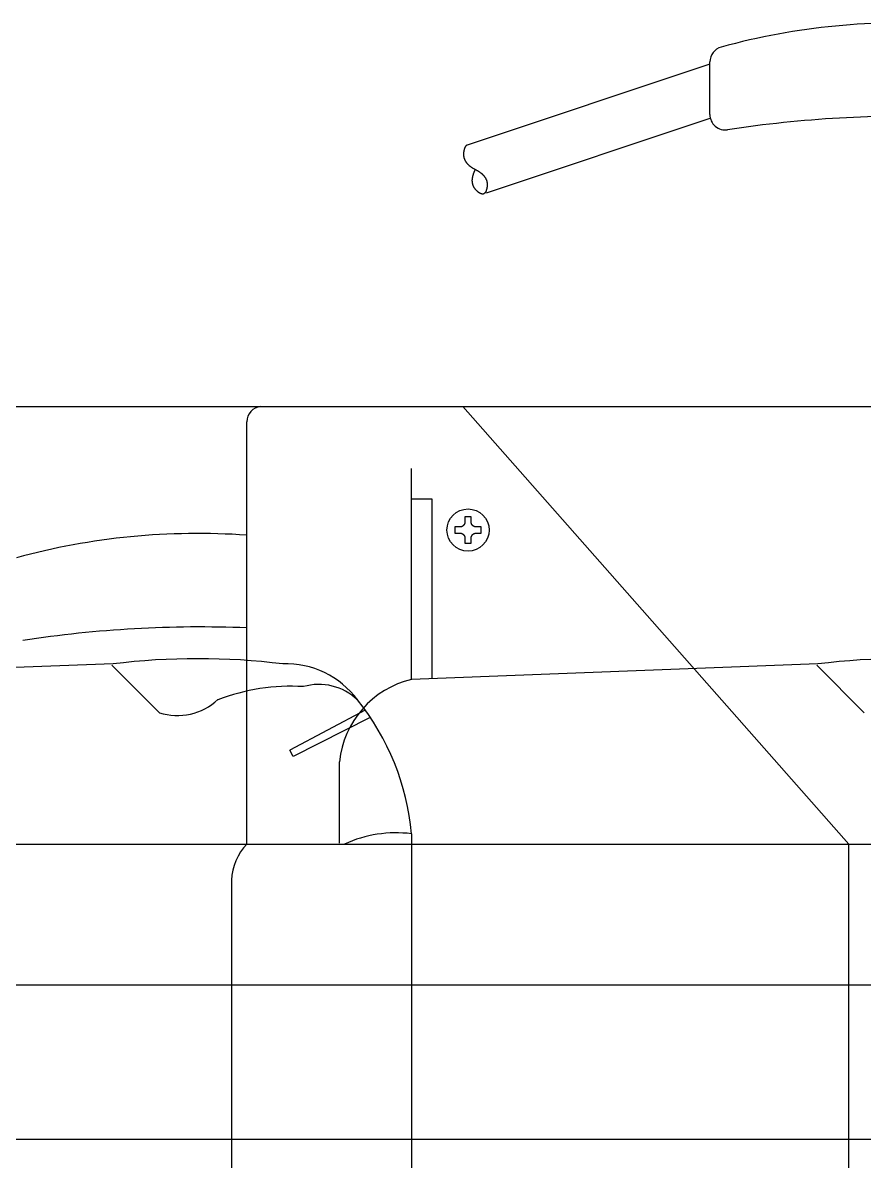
# Model space of a CAD drawing. Header units: millimetres. Extents: x -2880 to 3894, y -2977 to 4857.
# Drawn here: x -2691.3 to -2527.8, y 1349.2 to 1570.3 of the extents above; entities that cross this region are included whole.
import ezdxf

# ---------------------------------------------------------------- set-up
doc = ezdxf.new("R2010")
doc.units = ezdxf.units.MM
doc.header["$MEASUREMENT"] = 0
doc.layers.add('_1-0_', color=7, linetype='Continuous')

msp = doc.modelspace()

# ---------------------------------------------------------------- linework, layer by layer
at = {"layer": '_1-0_', "color": 3, "linetype": 'Continuous'}
for p, q in [((-2557.763, 1562.252), (-2604.925, 1546.531)), ((-2557.763, 1552.501), (-2557.763, 1562.709)), ((-2557.763, 1551.711), (-2601.27, 1537.208)), ((-2605.501, 1545.769), (-2605.509, 1545.741)), ((-2605.493, 1545.796), (-2605.501, 1545.769)), ((-2605.485, 1545.822), (-2605.493, 1545.796)), ((-2605.476, 1545.848), (-2605.485, 1545.822)), ((-2605.468, 1545.874), (-2605.476, 1545.848)), ((-2605.459, 1545.899), (-2605.468, 1545.874)), ((-2605.45, 1545.924), (-2605.459, 1545.899)), ((-2605.441, 1545.948), (-2605.45, 1545.924)), ((-2605.432, 1545.972), (-2605.441, 1545.948)), ((-2605.422, 1545.995), (-2605.432, 1545.972)), ((-2605.413, 1546.018), (-2605.422, 1545.995)), ((-2605.403, 1546.04), (-2605.413, 1546.018)), ((-2605.393, 1546.062), (-2605.403, 1546.04)), ((-2605.383, 1546.084), (-2605.393, 1546.062)), ((-2605.373, 1546.105), (-2605.383, 1546.084)), ((-2605.363, 1546.126), (-2605.373, 1546.105)), ((-2605.353, 1546.146), (-2605.363, 1546.126)), ((-2605.342, 1546.165), (-2605.353, 1546.146)), ((-2605.331, 1546.185), (-2605.342, 1546.165)), ((-2605.321, 1546.204), (-2605.331, 1546.185)), ((-2605.31, 1546.222), (-2605.321, 1546.204)), ((-2605.298, 1546.24), (-2605.31, 1546.222)), ((-2605.287, 1546.257), (-2605.298, 1546.24)), ((-2605.276, 1546.275), (-2605.287, 1546.257)), ((-2605.264, 1546.291), (-2605.276, 1546.275)), ((-2605.252, 1546.307), (-2605.264, 1546.291)), ((-2605.24, 1546.323), (-2605.252, 1546.307)), ((-2605.228, 1546.338), (-2605.24, 1546.323)), ((-2605.216, 1546.353), (-2605.228, 1546.338)), ((-2605.204, 1546.367), (-2605.216, 1546.353)), ((-2605.191, 1546.381), (-2605.204, 1546.367)), ((-2605.179, 1546.395), (-2605.191, 1546.381)), ((-2605.166, 1546.408), (-2605.179, 1546.395)), ((-2605.153, 1546.42), (-2605.166, 1546.408)), ((-2605.14, 1546.432), (-2605.153, 1546.42)), ((-2605.127, 1546.444), (-2605.14, 1546.432)), ((-2605.113, 1546.455), (-2605.127, 1546.444)), ((-2605.1, 1546.466), (-2605.113, 1546.455)), ((-2605.086, 1546.476), (-2605.1, 1546.466)), ((-2605.072, 1546.486), (-2605.086, 1546.476)), ((-2605.058, 1546.496), (-2605.072, 1546.486)), ((-2605.044, 1546.505), (-2605.058, 1546.496)), ((-2605.03, 1546.513), (-2605.044, 1546.505)), ((-2605.015, 1546.521), (-2605.03, 1546.513)), ((-2605.001, 1546.529), (-2605.015, 1546.521)), ((-2604.986, 1546.536), (-2605.001, 1546.529)), ((-2604.971, 1546.543), (-2604.986, 1546.536)), ((-2604.956, 1546.549), (-2604.971, 1546.543)), ((-2604.941, 1546.555), (-2604.956, 1546.549)), ((-2604.925, 1546.56), (-2604.941, 1546.555)), ((-2605.65, 1544.845), (-2605.651, 1544.78)), ((-2605.651, 1544.78), (-2605.65, 1544.715)), ((-2605.648, 1544.91), (-2605.65, 1544.845)), ((-2605.65, 1544.715), (-2605.648, 1544.651)), ((-2605.645, 1544.976), (-2605.648, 1544.91)), ((-2605.648, 1544.651), (-2605.644, 1544.587)), ((-2605.64, 1545.042), (-2605.645, 1544.976)), ((-2605.644, 1544.587), (-2605.639, 1544.524)), ((-2605.633, 1545.109), (-2605.64, 1545.042)), ((-2605.639, 1544.524), (-2605.632, 1544.461)), ((-2605.626, 1545.176), (-2605.633, 1545.109)), ((-2605.632, 1544.461), (-2605.624, 1544.399)), ((-2605.616, 1545.243), (-2605.626, 1545.176)), ((-2605.624, 1544.399), (-2605.614, 1544.337)), ((-2605.605, 1545.311), (-2605.616, 1545.243)), ((-2605.614, 1544.337), (-2605.603, 1544.275)), ((-2605.6, 1545.345), (-2605.605, 1545.311)), ((-2605.603, 1544.275), (-2605.59, 1544.214)), ((-2605.593, 1545.378), (-2605.6, 1545.345)), ((-2605.587, 1545.411), (-2605.593, 1545.378)), ((-2605.59, 1544.214), (-2605.576, 1544.154)), ((-2605.581, 1545.443), (-2605.587, 1545.411)), ((-2605.574, 1545.475), (-2605.581, 1545.443)), ((-2605.576, 1544.154), (-2605.561, 1544.093)), ((-2605.568, 1545.506), (-2605.574, 1545.475)), ((-2605.561, 1545.537), (-2605.568, 1545.506)), ((-2605.554, 1545.568), (-2605.561, 1545.537)), ((-2605.561, 1544.093), (-2605.544, 1544.033)), ((-2605.547, 1545.598), (-2605.554, 1545.568)), ((-2605.54, 1545.627), (-2605.547, 1545.598)), ((-2605.544, 1544.033), (-2605.525, 1543.974)), ((-2605.532, 1545.657), (-2605.54, 1545.627)), ((-2605.525, 1545.685), (-2605.532, 1545.657)), ((-2605.517, 1545.714), (-2605.525, 1545.685)), ((-2605.525, 1543.974), (-2605.505, 1543.915)), ((-2605.509, 1545.741), (-2605.517, 1545.714)), ((-2605.505, 1543.915), (-2605.484, 1543.856)), ((-2605.484, 1543.856), (-2605.461, 1543.798)), ((-2605.461, 1543.798), (-2605.437, 1543.74)), ((-2605.437, 1543.74), (-2605.411, 1543.683)), ((-2605.411, 1543.683), (-2605.384, 1543.626)), ((-2605.384, 1543.626), (-2605.355, 1543.57)), ((-2605.355, 1543.57), (-2605.325, 1543.514)), ((-2605.325, 1543.514), (-2605.293, 1543.458)), ((-2605.293, 1543.458), (-2605.26, 1543.403)), ((-2605.26, 1543.403), (-2605.225, 1543.348)), ((-2605.225, 1543.348), (-2605.189, 1543.294)), ((-2605.189, 1543.294), (-2605.152, 1543.24)), ((-2605.152, 1543.24), (-2605.113, 1543.186)), ((-2605.113, 1543.186), (-2605.072, 1543.133)), ((-2605.072, 1543.133), (-2605.03, 1543.08)), ((-2605.03, 1543.08), (-2604.987, 1543.028)), ((-2604.987, 1543.028), (-2604.942, 1542.976)), ((-2604.942, 1542.976), (-2604.896, 1542.925)), ((-2604.896, 1542.925), (-2604.848, 1542.874)), ((-2604.848, 1542.874), (-2604.799, 1542.823)), ((-2604.799, 1542.823), (-2604.748, 1542.773)), ((-2604.748, 1542.773), (-2604.696, 1542.723)), ((-2604.696, 1542.723), (-2604.642, 1542.674)), ((-2604.642, 1542.674), (-2604.587, 1542.625)), ((-2604.587, 1542.625), (-2604.53, 1542.576)), ((-2604.53, 1542.576), (-2604.472, 1542.528)), ((-2604.472, 1542.528), (-2604.413, 1542.481)), ((-2604.413, 1542.481), (-2604.352, 1542.433)), ((-2604.352, 1542.433), (-2604.289, 1542.387)), ((-2604.289, 1542.387), (-2604.225, 1542.34)), ((-2604.225, 1542.34), (-2604.16, 1542.294)), ((-2604.16, 1542.294), (-2604.093, 1542.249)), ((-2604.093, 1542.249), (-2604.025, 1542.204)), ((-2604.025, 1542.204), (-2603.955, 1542.159)), ((-2603.955, 1542.159), (-2603.884, 1542.115)), ((-2603.884, 1542.115), (-2603.811, 1542.071)), ((-2603.811, 1542.071), (-2603.737, 1542.027)), ((-2603.737, 1542.027), (-2603.662, 1541.984)), ((-2603.662, 1541.984), (-2603.584, 1541.942)), ((-2603.597, 1541.254), (-2603.565, 1541.333)), ((-2603.584, 1541.942), (-2603.506, 1541.9)), ((-2603.565, 1541.333), (-2603.532, 1541.412)), ((-2603.532, 1541.412), (-2603.497, 1541.492)), ((-2603.506, 1541.9), (-2603.426, 1541.858)), ((-2603.497, 1541.492), (-2603.461, 1541.572)), ((-2603.461, 1541.572), (-2603.424, 1541.653)), ((-2603.426, 1541.858), (-2603.344, 1541.817)), ((-2603.424, 1541.653), (-2603.385, 1541.735)), ((-2603.385, 1541.735), (-2603.344, 1541.817)), ((-2603.344, 1541.817), (-2603.263, 1541.775)), ((-2603.263, 1541.775), (-2603.183, 1541.734)), ((-2603.183, 1541.734), (-2603.104, 1541.691)), ((-2603.104, 1541.691), (-2603.027, 1541.649)), ((-2603.027, 1541.649), (-2602.952, 1541.606)), ((-2602.952, 1541.606), (-2602.877, 1541.562)), ((-2602.877, 1541.562), (-2602.805, 1541.519)), ((-2602.805, 1541.519), (-2602.734, 1541.474)), ((-2602.734, 1541.474), (-2602.664, 1541.43)), ((-2602.664, 1541.43), (-2602.595, 1541.384)), ((-2602.595, 1541.384), (-2602.529, 1541.339)), ((-2602.529, 1541.339), (-2602.463, 1541.293)), ((-2603.937, 1539.728), (-2603.935, 1539.795)), ((-2603.937, 1539.661), (-2603.937, 1539.728)), ((-2603.937, 1539.595), (-2603.937, 1539.661)), ((-2603.934, 1539.529), (-2603.937, 1539.595)), ((-2603.935, 1539.795), (-2603.932, 1539.863)), ((-2603.93, 1539.464), (-2603.934, 1539.529)), ((-2603.932, 1539.863), (-2603.927, 1539.931)), ((-2603.925, 1539.399), (-2603.93, 1539.464)), ((-2603.927, 1539.931), (-2603.921, 1540)), ((-2603.919, 1539.335), (-2603.925, 1539.399)), ((-2603.921, 1540), (-2603.913, 1540.069)), ((-2603.911, 1539.272), (-2603.919, 1539.335)), ((-2603.913, 1540.069), (-2603.904, 1540.139)), ((-2603.901, 1539.209), (-2603.911, 1539.272)), ((-2603.904, 1540.139), (-2603.894, 1540.21)), ((-2603.89, 1539.146), (-2603.901, 1539.209)), ((-2603.894, 1540.21), (-2603.882, 1540.281)), ((-2603.878, 1539.085), (-2603.89, 1539.146)), ((-2603.882, 1540.281), (-2603.868, 1540.352)), ((-2603.868, 1540.352), (-2603.854, 1540.425)), ((-2603.854, 1540.425), (-2603.837, 1540.497)), ((-2603.837, 1540.497), (-2603.82, 1540.571)), ((-2603.82, 1540.571), (-2603.801, 1540.644)), ((-2603.801, 1540.644), (-2603.78, 1540.719)), ((-2603.78, 1540.719), (-2603.758, 1540.794)), ((-2603.758, 1540.794), (-2603.735, 1540.869)), ((-2603.735, 1540.869), (-2603.71, 1540.945)), ((-2603.71, 1540.945), (-2603.684, 1541.022)), ((-2603.684, 1541.022), (-2603.657, 1541.099)), ((-2603.657, 1541.099), (-2603.628, 1541.176)), ((-2603.628, 1541.176), (-2603.597, 1541.254)), ((-2602.463, 1541.293), (-2602.399, 1541.247)), ((-2602.399, 1541.247), (-2602.337, 1541.2)), ((-2602.337, 1541.2), (-2602.276, 1541.153)), ((-2602.276, 1541.153), (-2602.217, 1541.105)), ((-2602.217, 1541.105), (-2602.159, 1541.057)), ((-2602.159, 1541.057), (-2602.102, 1541.009)), ((-2602.102, 1541.009), (-2602.047, 1540.96)), ((-2602.047, 1540.96), (-2601.993, 1540.91)), ((-2601.993, 1540.91), (-2601.941, 1540.861)), ((-2601.941, 1540.861), (-2601.89, 1540.811)), ((-2601.89, 1540.811), (-2601.841, 1540.76)), ((-2601.841, 1540.76), (-2601.793, 1540.709)), ((-2601.793, 1540.709), (-2601.747, 1540.658)), ((-2601.747, 1540.658), (-2601.702, 1540.606)), ((-2601.702, 1540.606), (-2601.659, 1540.554)), ((-2601.659, 1540.554), (-2601.617, 1540.501)), ((-2601.617, 1540.501), (-2601.576, 1540.448)), ((-2601.576, 1540.448), (-2601.537, 1540.394)), ((-2601.537, 1540.394), (-2601.5, 1540.34)), ((-2601.5, 1540.34), (-2601.464, 1540.286)), ((-2601.464, 1540.286), (-2601.429, 1540.231)), ((-2601.429, 1540.231), (-2601.396, 1540.176)), ((-2601.396, 1540.176), (-2601.365, 1540.12)), ((-2601.365, 1540.12), (-2601.334, 1540.064)), ((-2601.334, 1540.064), (-2601.306, 1540.008)), ((-2601.306, 1540.008), (-2601.278, 1539.951)), ((-2601.278, 1539.951), (-2601.253, 1539.894)), ((-2601.253, 1539.894), (-2601.228, 1539.836)), ((-2601.228, 1539.836), (-2601.205, 1539.778)), ((-2601.205, 1539.778), (-2601.184, 1539.72)), ((-2601.184, 1539.72), (-2601.164, 1539.661)), ((-2601.164, 1539.661), (-2601.146, 1539.601)), ((-2601.146, 1539.601), (-2601.129, 1539.541)), ((-2601.129, 1539.541), (-2601.113, 1539.481)), ((-2601.113, 1539.481), (-2601.099, 1539.421)), ((-2601.099, 1539.421), (-2601.087, 1539.359)), ((-2601.087, 1539.359), (-2601.075, 1539.298)), ((-2601.075, 1539.298), (-2601.066, 1539.236)), ((-2601.066, 1539.236), (-2601.058, 1539.174)), ((-2601.058, 1539.174), (-2601.051, 1539.111)), ((-2603.864, 1539.023), (-2603.878, 1539.085)), ((-2603.849, 1538.963), (-2603.864, 1539.023)), ((-2603.832, 1538.902), (-2603.849, 1538.963)), ((-2603.814, 1538.843), (-2603.832, 1538.902)), ((-2603.795, 1538.784), (-2603.814, 1538.843)), ((-2603.774, 1538.725), (-2603.795, 1538.784)), ((-2603.752, 1538.667), (-2603.774, 1538.725)), ((-2603.728, 1538.61), (-2603.752, 1538.667)), ((-2603.703, 1538.553), (-2603.728, 1538.61)), ((-2603.676, 1538.496), (-2603.703, 1538.553)), ((-2603.648, 1538.44), (-2603.676, 1538.496)), ((-2603.619, 1538.385), (-2603.648, 1538.44)), ((-2603.588, 1538.33), (-2603.619, 1538.385)), ((-2603.556, 1538.276), (-2603.588, 1538.33)), ((-2603.522, 1538.222), (-2603.556, 1538.276)), ((-2603.487, 1538.169), (-2603.522, 1538.222)), ((-2603.451, 1538.117), (-2603.487, 1538.169)), ((-2603.413, 1538.065), (-2603.451, 1538.117)), ((-2603.373, 1538.013), (-2603.413, 1538.065)), ((-2603.332, 1537.962), (-2603.373, 1538.013)), ((-2603.29, 1537.912), (-2603.332, 1537.962)), ((-2603.247, 1537.862), (-2603.29, 1537.912)), ((-2603.201, 1537.812), (-2603.247, 1537.862)), ((-2603.155, 1537.764), (-2603.201, 1537.812)), ((-2603.107, 1537.715), (-2603.155, 1537.764)), ((-2603.058, 1537.668), (-2603.107, 1537.715)), ((-2603.008, 1537.621), (-2603.058, 1537.668)), ((-2602.959, 1537.576), (-2603.008, 1537.621)), ((-2602.91, 1537.533), (-2602.959, 1537.576)), ((-2602.862, 1537.492), (-2602.91, 1537.533)), ((-2602.815, 1537.453), (-2602.862, 1537.492)), ((-2602.768, 1537.415), (-2602.815, 1537.453)), ((-2602.722, 1537.38), (-2602.768, 1537.415)), ((-2602.676, 1537.346), (-2602.722, 1537.38)), ((-2602.631, 1537.314), (-2602.676, 1537.346)), ((-2602.587, 1537.283), (-2602.631, 1537.314)), ((-2602.543, 1537.255), (-2602.587, 1537.283)), ((-2602.5, 1537.228), (-2602.543, 1537.255)), ((-2602.458, 1537.203), (-2602.5, 1537.228)), ((-2602.416, 1537.18), (-2602.458, 1537.203)), ((-2602.374, 1537.159), (-2602.416, 1537.18)), ((-2602.334, 1537.14), (-2602.374, 1537.159)), ((-2602.293, 1537.122), (-2602.334, 1537.14)), ((-2602.254, 1537.106), (-2602.293, 1537.122)), ((-2602.215, 1537.092), (-2602.254, 1537.106)), ((-2602.177, 1537.08), (-2602.215, 1537.092)), ((-2602.139, 1537.069), (-2602.177, 1537.08)), ((-2602.102, 1537.061), (-2602.139, 1537.069)), ((-2602.065, 1537.054), (-2602.102, 1537.061)), ((-2602.029, 1537.049), (-2602.065, 1537.054)), ((-2601.994, 1537.045), (-2602.029, 1537.049)), ((-2601.959, 1537.044), (-2601.994, 1537.045)), ((-2601.925, 1537.044), (-2601.959, 1537.044)), ((-2601.891, 1537.046), (-2601.925, 1537.044)), ((-2601.858, 1537.05), (-2601.891, 1537.046)), ((-2601.826, 1537.056), (-2601.858, 1537.05)), ((-2601.794, 1537.064), (-2601.826, 1537.056)), ((-2601.763, 1537.073), (-2601.794, 1537.064)), ((-2601.733, 1537.084), (-2601.763, 1537.073)), ((-2601.703, 1537.097), (-2601.733, 1537.084)), ((-2601.673, 1537.112), (-2601.703, 1537.097)), ((-2601.645, 1537.129), (-2601.673, 1537.112)), ((-2601.617, 1537.147), (-2601.645, 1537.129)), ((-2601.589, 1537.167), (-2601.617, 1537.147)), ((-2601.562, 1537.189), (-2601.589, 1537.167)), ((-2601.536, 1537.213), (-2601.562, 1537.189)), ((-2601.51, 1537.239), (-2601.536, 1537.213)), ((-2601.485, 1537.266), (-2601.51, 1537.239)), ((-2601.46, 1537.295), (-2601.485, 1537.266)), ((-2601.437, 1537.326), (-2601.46, 1537.295)), ((-2601.413, 1537.359), (-2601.437, 1537.326)), ((-2601.391, 1537.394), (-2601.413, 1537.359)), ((-2601.368, 1537.43), (-2601.391, 1537.394)), ((-2601.347, 1537.468), (-2601.368, 1537.43)), ((-2601.326, 1537.508), (-2601.347, 1537.468)), ((-2601.306, 1537.55), (-2601.326, 1537.508)), ((-2601.286, 1537.594), (-2601.306, 1537.55)), ((-2601.267, 1537.639), (-2601.286, 1537.594)), ((-2601.248, 1537.687), (-2601.267, 1537.639)), ((-2601.23, 1537.736), (-2601.248, 1537.687)), ((-2601.213, 1537.787), (-2601.23, 1537.736)), ((-2601.196, 1537.839), (-2601.213, 1537.787)), ((-2601.18, 1537.894), (-2601.196, 1537.839)), ((-2601.165, 1537.95), (-2601.18, 1537.894)), ((-2601.15, 1538.008), (-2601.165, 1537.95)), ((-2601.136, 1538.068), (-2601.15, 1538.008)), ((-2601.122, 1538.13), (-2601.136, 1538.068)), ((-2601.109, 1538.193), (-2601.122, 1538.13)), ((-2601.096, 1538.258), (-2601.109, 1538.193)), ((-2601.084, 1538.325), (-2601.096, 1538.258)), ((-2601.074, 1538.393), (-2601.084, 1538.325)), ((-2601.064, 1538.461), (-2601.074, 1538.393)), ((-2601.056, 1538.527), (-2601.064, 1538.461)), ((-2601.05, 1538.594), (-2601.056, 1538.527)), ((-2601.051, 1539.111), (-2601.046, 1539.048)), ((-2601.045, 1538.66), (-2601.05, 1538.594)), ((-2601.046, 1539.048), (-2601.042, 1538.984)), ((-2601.041, 1538.726), (-2601.045, 1538.66)), ((-2601.042, 1538.984), (-2601.039, 1538.92)), ((-2601.039, 1538.791), (-2601.041, 1538.726)), ((-2601.039, 1538.92), (-2601.039, 1538.856)), ((-2601.039, 1538.856), (-2601.039, 1538.791)), ((-2782.057, 1495.781), (-2605.763, 1495.781)), ((-2645.057, 1495.781), (-2468.763, 1495.781)), ((-2530.763, 1410.781), (-2605.763, 1495.781)), ((-2647.763, 1410.781), (-2647.763, 1492.796)), ((-2615.763, 1442.781), (-2615.763, 1483.716)), ((-2611.763, 1477.781), (-2615.763, 1477.781)), ((-2611.763, 1443.021), (-2611.763, 1477.781)), ((-2605.556, 1472.778), (-2605.571, 1472.759)), ((-2605.542, 1472.797), (-2605.556, 1472.778)), ((-2605.529, 1472.817), (-2605.542, 1472.797)), ((-2605.516, 1472.838), (-2605.529, 1472.817)), ((-2605.503, 1472.858), (-2605.516, 1472.838)), ((-2605.491, 1472.879), (-2605.503, 1472.858)), ((-2605.479, 1472.9), (-2605.491, 1472.879)), ((-2605.468, 1472.921), (-2605.479, 1472.9)), ((-2605.457, 1472.943), (-2605.468, 1472.921)), ((-2605.447, 1472.965), (-2605.457, 1472.943)), ((-2605.438, 1472.987), (-2605.447, 1472.965)), ((-2605.429, 1473.009), (-2605.438, 1472.987)), ((-2605.421, 1473.032), (-2605.429, 1473.009)), ((-2605.413, 1473.055), (-2605.421, 1473.032)), ((-2605.405, 1473.078), (-2605.413, 1473.055)), ((-2605.399, 1473.101), (-2605.405, 1473.078)), ((-2605.393, 1473.124), (-2605.399, 1473.101)), ((-2605.387, 1473.148), (-2605.393, 1473.124)), ((-2605.382, 1473.171), (-2605.387, 1473.148)), ((-2605.378, 1473.195), (-2605.382, 1473.171)), ((-2605.374, 1473.219), (-2605.378, 1473.195)), ((-2605.371, 1473.242), (-2605.374, 1473.219)), ((-2605.368, 1473.266), (-2605.371, 1473.242)), ((-2605.366, 1473.29), (-2605.368, 1473.266)), ((-2605.364, 1473.314), (-2605.366, 1473.29)), ((-2605.363, 1473.363), (-2605.364, 1473.338)), ((-2605.364, 1473.338), (-2605.364, 1473.314)), ((-2604.163, 1474.344), (-2605.363, 1474.344)), ((-2605.363, 1474.344), (-2605.363, 1473.363)), ((-2604.163, 1473.363), (-2604.163, 1474.344)), ((-2604.163, 1473.338), (-2604.163, 1473.363)), ((-2604.162, 1473.314), (-2604.163, 1473.338)), ((-2604.161, 1473.29), (-2604.162, 1473.314)), ((-2604.158, 1473.266), (-2604.161, 1473.29)), ((-2604.156, 1473.242), (-2604.158, 1473.266)), ((-2604.153, 1473.219), (-2604.156, 1473.242)), ((-2604.149, 1473.195), (-2604.153, 1473.219)), ((-2604.144, 1473.171), (-2604.149, 1473.195)), ((-2604.139, 1473.148), (-2604.144, 1473.171)), ((-2604.134, 1473.124), (-2604.139, 1473.148)), ((-2604.128, 1473.101), (-2604.134, 1473.124)), ((-2604.121, 1473.078), (-2604.128, 1473.101)), ((-2604.114, 1473.055), (-2604.121, 1473.078)), ((-2604.106, 1473.032), (-2604.114, 1473.055)), ((-2604.097, 1473.009), (-2604.106, 1473.032)), ((-2604.089, 1472.987), (-2604.097, 1473.009)), ((-2604.079, 1472.965), (-2604.089, 1472.987)), ((-2604.069, 1472.943), (-2604.079, 1472.965)), ((-2604.058, 1472.921), (-2604.069, 1472.943)), ((-2604.047, 1472.9), (-2604.058, 1472.921)), ((-2604.036, 1472.879), (-2604.047, 1472.9)), ((-2604.024, 1472.858), (-2604.036, 1472.879)), ((-2604.011, 1472.838), (-2604.024, 1472.858)), ((-2603.998, 1472.817), (-2604.011, 1472.838)), ((-2603.984, 1472.797), (-2603.998, 1472.817)), ((-2603.97, 1472.778), (-2603.984, 1472.797)), ((-2603.956, 1472.759), (-2603.97, 1472.778)), ((-2606.344, 1472.381), (-2607.326, 1472.381)), ((-2607.326, 1472.381), (-2607.326, 1471.181)), ((-2607.326, 1471.181), (-2606.344, 1471.181)), ((-2606.321, 1472.382), (-2606.344, 1472.381)), ((-2606.344, 1471.181), (-2606.321, 1471.181)), ((-2606.297, 1472.382), (-2606.321, 1472.382)), ((-2606.321, 1471.181), (-2606.297, 1471.18)), ((-2606.273, 1472.384), (-2606.297, 1472.382)), ((-2606.297, 1471.18), (-2606.273, 1471.179)), ((-2606.249, 1472.386), (-2606.273, 1472.384)), ((-2606.273, 1471.179), (-2606.249, 1471.177)), ((-2606.225, 1472.389), (-2606.249, 1472.386)), ((-2606.249, 1471.177), (-2606.225, 1471.174)), ((-2606.201, 1472.392), (-2606.225, 1472.389)), ((-2606.225, 1471.174), (-2606.201, 1471.171)), ((-2606.177, 1472.396), (-2606.201, 1472.392)), ((-2606.201, 1471.171), (-2606.177, 1471.167)), ((-2606.153, 1472.4), (-2606.177, 1472.396)), ((-2606.177, 1471.167), (-2606.153, 1471.162)), ((-2606.13, 1472.405), (-2606.153, 1472.4)), ((-2606.153, 1471.162), (-2606.13, 1471.158)), ((-2606.106, 1472.411), (-2606.13, 1472.405)), ((-2606.13, 1471.158), (-2606.106, 1471.152)), ((-2606.083, 1472.417), (-2606.106, 1472.411)), ((-2606.106, 1471.152), (-2606.083, 1471.146)), ((-2606.06, 1472.424), (-2606.083, 1472.417)), ((-2606.083, 1471.146), (-2606.06, 1471.139)), ((-2606.037, 1472.431), (-2606.06, 1472.424)), ((-2606.06, 1471.139), (-2606.037, 1471.132)), ((-2606.014, 1472.439), (-2606.037, 1472.431)), ((-2606.037, 1471.132), (-2606.014, 1471.124)), ((-2605.992, 1472.447), (-2606.014, 1472.439)), ((-2606.014, 1471.124), (-2605.992, 1471.116)), ((-2605.969, 1472.456), (-2605.992, 1472.447)), ((-2605.992, 1471.116), (-2605.969, 1471.107)), ((-2605.947, 1472.465), (-2605.969, 1472.456)), ((-2605.969, 1471.107), (-2605.947, 1471.097)), ((-2605.925, 1472.475), (-2605.947, 1472.465)), ((-2605.947, 1471.097), (-2605.925, 1471.087)), ((-2605.903, 1472.486), (-2605.925, 1472.475)), ((-2605.925, 1471.087), (-2605.903, 1471.077)), ((-2605.882, 1472.497), (-2605.903, 1472.486)), ((-2605.903, 1471.077), (-2605.882, 1471.066)), ((-2605.861, 1472.509), (-2605.882, 1472.497)), ((-2605.882, 1471.066), (-2605.861, 1471.054)), ((-2605.84, 1472.521), (-2605.861, 1472.509)), ((-2605.861, 1471.054), (-2605.84, 1471.042)), ((-2605.82, 1472.533), (-2605.84, 1472.521)), ((-2605.84, 1471.042), (-2605.82, 1471.029)), ((-2605.799, 1472.547), (-2605.82, 1472.533)), ((-2605.82, 1471.029), (-2605.799, 1471.016)), ((-2605.78, 1472.56), (-2605.799, 1472.547)), ((-2605.799, 1471.016), (-2605.78, 1471.002)), ((-2605.76, 1472.574), (-2605.78, 1472.56)), ((-2605.78, 1471.002), (-2605.76, 1470.988)), ((-2605.741, 1472.589), (-2605.76, 1472.574)), ((-2605.76, 1470.988), (-2605.741, 1470.974)), ((-2605.722, 1472.604), (-2605.741, 1472.589)), ((-2605.741, 1470.974), (-2605.722, 1470.959)), ((-2605.704, 1472.619), (-2605.722, 1472.604)), ((-2605.722, 1470.959), (-2605.704, 1470.943)), ((-2605.686, 1472.635), (-2605.704, 1472.619)), ((-2605.704, 1470.943), (-2605.686, 1470.927)), ((-2605.668, 1472.652), (-2605.686, 1472.635)), ((-2605.686, 1470.927), (-2605.668, 1470.911)), ((-2605.651, 1472.669), (-2605.668, 1472.652)), ((-2605.668, 1470.911), (-2605.651, 1470.894)), ((-2605.634, 1472.686), (-2605.651, 1472.669)), ((-2605.651, 1470.894), (-2605.634, 1470.877)), ((-2605.618, 1472.704), (-2605.634, 1472.686)), ((-2605.634, 1470.877), (-2605.618, 1470.859)), ((-2605.602, 1472.722), (-2605.618, 1472.704)), ((-2605.618, 1470.859), (-2605.602, 1470.841)), ((-2605.586, 1472.74), (-2605.602, 1472.722)), ((-2605.602, 1470.841), (-2605.586, 1470.823)), ((-2605.571, 1472.759), (-2605.586, 1472.74)), ((-2605.586, 1470.823), (-2605.571, 1470.804)), ((-2605.571, 1470.804), (-2605.556, 1470.785)), ((-2605.556, 1470.785), (-2605.542, 1470.765)), ((-2605.542, 1470.765), (-2605.529, 1470.745)), ((-2605.529, 1470.745), (-2605.516, 1470.725)), ((-2605.516, 1470.725), (-2605.503, 1470.705)), ((-2605.503, 1470.705), (-2605.491, 1470.684)), ((-2605.491, 1470.684), (-2605.479, 1470.663)), ((-2605.479, 1470.663), (-2605.468, 1470.641)), ((-2605.468, 1470.641), (-2605.457, 1470.62)), ((-2605.457, 1470.62), (-2605.447, 1470.598)), ((-2605.447, 1470.598), (-2605.438, 1470.576)), ((-2605.438, 1470.576), (-2605.429, 1470.553)), ((-2604.097, 1470.553), (-2604.089, 1470.576)), ((-2604.089, 1470.576), (-2604.079, 1470.598)), ((-2604.079, 1470.598), (-2604.069, 1470.62)), ((-2604.069, 1470.62), (-2604.058, 1470.641)), ((-2604.058, 1470.641), (-2604.047, 1470.663)), ((-2604.047, 1470.663), (-2604.036, 1470.684)), ((-2604.036, 1470.684), (-2604.024, 1470.705)), ((-2604.024, 1470.705), (-2604.011, 1470.725)), ((-2604.011, 1470.725), (-2603.998, 1470.745)), ((-2603.998, 1470.745), (-2603.984, 1470.765)), ((-2603.984, 1470.765), (-2603.97, 1470.785)), ((-2603.97, 1470.785), (-2603.956, 1470.804)), ((-2603.94, 1472.74), (-2603.956, 1472.759)), ((-2603.956, 1470.804), (-2603.94, 1470.823)), ((-2603.925, 1472.722), (-2603.94, 1472.74)), ((-2603.94, 1470.823), (-2603.925, 1470.841)), ((-2603.909, 1472.704), (-2603.925, 1472.722)), ((-2603.925, 1470.841), (-2603.909, 1470.859)), ((-2603.893, 1472.686), (-2603.909, 1472.704)), ((-2603.909, 1470.859), (-2603.893, 1470.877)), ((-2603.876, 1472.669), (-2603.893, 1472.686)), ((-2603.893, 1470.877), (-2603.876, 1470.894)), ((-2603.859, 1472.652), (-2603.876, 1472.669)), ((-2603.876, 1470.894), (-2603.859, 1470.911)), ((-2603.841, 1472.635), (-2603.859, 1472.652)), ((-2603.859, 1470.911), (-2603.841, 1470.927)), ((-2603.823, 1472.619), (-2603.841, 1472.635)), ((-2603.841, 1470.927), (-2603.823, 1470.943)), ((-2603.804, 1472.604), (-2603.823, 1472.619)), ((-2603.823, 1470.943), (-2603.804, 1470.959)), ((-2603.786, 1472.589), (-2603.804, 1472.604)), ((-2603.804, 1470.959), (-2603.786, 1470.974)), ((-2603.766, 1472.574), (-2603.786, 1472.589)), ((-2603.786, 1470.974), (-2603.766, 1470.988)), ((-2603.747, 1472.56), (-2603.766, 1472.574)), ((-2603.766, 1470.988), (-2603.747, 1471.002)), ((-2603.727, 1472.547), (-2603.747, 1472.56)), ((-2603.747, 1471.002), (-2603.727, 1471.016)), ((-2603.707, 1472.533), (-2603.727, 1472.547)), ((-2603.727, 1471.016), (-2603.707, 1471.029)), ((-2603.686, 1472.521), (-2603.707, 1472.533)), ((-2603.707, 1471.029), (-2603.686, 1471.042)), ((-2603.666, 1472.509), (-2603.686, 1472.521)), ((-2603.686, 1471.042), (-2603.666, 1471.054)), ((-2603.644, 1472.497), (-2603.666, 1472.509)), ((-2603.666, 1471.054), (-2603.644, 1471.066)), ((-2603.623, 1472.486), (-2603.644, 1472.497)), ((-2603.644, 1471.066), (-2603.623, 1471.077)), ((-2603.601, 1472.475), (-2603.623, 1472.486)), ((-2603.623, 1471.077), (-2603.601, 1471.087)), ((-2603.579, 1472.465), (-2603.601, 1472.475)), ((-2603.601, 1471.087), (-2603.579, 1471.097)), ((-2603.557, 1472.456), (-2603.579, 1472.465)), ((-2603.579, 1471.097), (-2603.557, 1471.107)), ((-2603.535, 1472.447), (-2603.557, 1472.456)), ((-2603.557, 1471.107), (-2603.535, 1471.116)), ((-2603.512, 1472.439), (-2603.535, 1472.447)), ((-2603.535, 1471.116), (-2603.512, 1471.124)), ((-2603.49, 1472.431), (-2603.512, 1472.439)), ((-2603.512, 1471.124), (-2603.49, 1471.132)), ((-2603.467, 1472.424), (-2603.49, 1472.431)), ((-2603.49, 1471.132), (-2603.467, 1471.139)), ((-2603.444, 1472.417), (-2603.467, 1472.424)), ((-2603.467, 1471.139), (-2603.444, 1471.146)), ((-2603.42, 1472.411), (-2603.444, 1472.417)), ((-2603.444, 1471.146), (-2603.42, 1471.152)), ((-2603.397, 1472.405), (-2603.42, 1472.411)), ((-2603.42, 1471.152), (-2603.397, 1471.158)), ((-2603.373, 1472.4), (-2603.397, 1472.405)), ((-2603.397, 1471.158), (-2603.373, 1471.162)), ((-2603.35, 1472.396), (-2603.373, 1472.4)), ((-2603.373, 1471.162), (-2603.35, 1471.167)), ((-2603.326, 1472.392), (-2603.35, 1472.396)), ((-2603.35, 1471.167), (-2603.326, 1471.171)), ((-2603.302, 1472.389), (-2603.326, 1472.392)), ((-2603.326, 1471.171), (-2603.302, 1471.174)), ((-2603.278, 1472.386), (-2603.302, 1472.389)), ((-2603.302, 1471.174), (-2603.278, 1471.177)), ((-2603.254, 1472.384), (-2603.278, 1472.386)), ((-2603.278, 1471.177), (-2603.254, 1471.179)), ((-2603.23, 1472.382), (-2603.254, 1472.384)), ((-2603.254, 1471.179), (-2603.23, 1471.18)), ((-2603.206, 1472.382), (-2603.23, 1472.382)), ((-2603.23, 1471.18), (-2603.206, 1471.181)), ((-2603.182, 1472.381), (-2603.206, 1472.382)), ((-2603.206, 1471.181), (-2603.182, 1471.181)), ((-2602.201, 1472.381), (-2603.182, 1472.381)), ((-2603.182, 1471.181), (-2602.201, 1471.181)), ((-2602.201, 1471.181), (-2602.201, 1472.381)), ((-2605.429, 1470.553), (-2605.421, 1470.531)), ((-2605.421, 1470.531), (-2605.413, 1470.508)), ((-2605.413, 1470.508), (-2605.405, 1470.485)), ((-2605.405, 1470.485), (-2605.399, 1470.462)), ((-2605.399, 1470.462), (-2605.393, 1470.439)), ((-2605.393, 1470.439), (-2605.387, 1470.415)), ((-2605.387, 1470.415), (-2605.382, 1470.392)), ((-2605.382, 1470.392), (-2605.378, 1470.368)), ((-2605.378, 1470.368), (-2605.374, 1470.344)), ((-2605.374, 1470.344), (-2605.371, 1470.32)), ((-2605.371, 1470.32), (-2605.368, 1470.296)), ((-2605.368, 1470.296), (-2605.366, 1470.272)), ((-2605.366, 1470.272), (-2605.364, 1470.248)), ((-2605.364, 1470.248), (-2605.364, 1470.224)), ((-2605.364, 1470.224), (-2605.363, 1470.2)), ((-2605.363, 1470.2), (-2605.363, 1469.219)), ((-2605.363, 1469.219), (-2604.163, 1469.219)), ((-2604.163, 1470.224), (-2604.162, 1470.248)), ((-2604.163, 1470.2), (-2604.163, 1470.224)), ((-2604.163, 1469.219), (-2604.163, 1470.2)), ((-2604.162, 1470.248), (-2604.161, 1470.272)), ((-2604.161, 1470.272), (-2604.158, 1470.296)), ((-2604.158, 1470.296), (-2604.156, 1470.32)), ((-2604.156, 1470.32), (-2604.153, 1470.344)), ((-2604.153, 1470.344), (-2604.149, 1470.368)), ((-2604.149, 1470.368), (-2604.144, 1470.392)), ((-2604.144, 1470.392), (-2604.139, 1470.415)), ((-2604.139, 1470.415), (-2604.134, 1470.439)), ((-2604.134, 1470.439), (-2604.128, 1470.462)), ((-2604.128, 1470.462), (-2604.121, 1470.485)), ((-2604.121, 1470.485), (-2604.114, 1470.508)), ((-2604.114, 1470.508), (-2604.106, 1470.531)), ((-2604.106, 1470.531), (-2604.097, 1470.553)), ((-2673.763, 1445.781), (-2752.763, 1442.781)), ((-2664.763, 1436.304), (-2674.002, 1445.543)), ((-2536.763, 1445.781), (-2615.763, 1442.781)), ((-2527.763, 1436.304), (-2537.002, 1445.543)), ((-2624.734, 1436.781), (-2639.394, 1429.024)), ((-2623.763, 1435.394), (-2638.763, 1427.781)), ((-2638.763, 1427.781), (-2639.394, 1429.024)), ((-2629.763, 1410.993), (-2629.763, 1426.781)), ((-2615.763, 1412.781), (-2615.763, 1256.781)), ((-2784.763, 1410.781), (-2530.763, 1410.781)), ((-2647.763, 1410.781), (-2393.763, 1410.781)), ((-2530.763, 1326.781), (-2530.763, 1410.781)), ((-2650.763, 1403.781), (-2650.763, 1334.781)), ((-2615.763, 1383.407), (-2787.763, 1383.407)), ((-2478.763, 1383.407), (-2650.763, 1383.407)), ((-2615.763, 1353.407), (-2787.763, 1353.407)), ((-2478.763, 1353.407), (-2650.763, 1353.407))]:
    msp.add_line(p, q, dxfattribs=at)
msp.add_circle((-2604.763, 1471.781), 4.1, dxfattribs=at)
for centre, radius, start, end in [((-2520.263, 1435.881), 134.436, 85.9478, 105.21758), ((-2554.763, 1562.709), 3, 105.21751, 180), ((-2554.763, 1552.501), 3, 180, 278.68298), ((-2519.763, 1323.314), 228.844, 87.74609, 98.68279), ((-2644.763, 1492.796), 3, 95.61751, 180.0002), ((-2657.263, 1336.681), 134.436, 85.9478, 105.21758), ((-2656.763, 1224.115), 228.844, 87.74609, 98.68279), ((-2657.263, 1312.498), 134.3, 82.94288, 97.05715), ((-2520.263, 1312.498), 134.3, 82.94288, 97.05715), ((-2640.099, 1428.65), 17.144, 36.22397, 92.22021), ((-2611.408, 1424.845), 18.457, 103.64867, 173.97949), ((-2639.097, 1401.034), 40.409, 86.68937, 110.69883), ((-2633.763, 1430.99), 10.81, 46.1115, 106.11159), ((-2661.263, 1447.428), 11.661, 252.53427, 312.53423), ((-2663.523, 1408.606), 47.942, 4.99626, 39.00708), ((-2618.763, 1389.031), 23.939, 82.80078, 114.69156), ((-2639.471, 1403.085), 11.313, 137.13258, 176.47023)]:
    msp.add_arc(centre, radius, start, end, dxfattribs=at)

doc.saveas('drawing.dxf')
